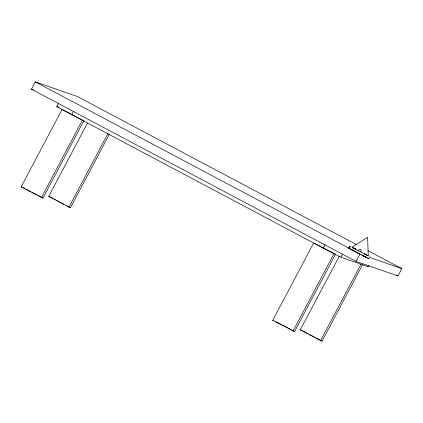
<?xml version="1.0" encoding="UTF-8"?>
<svg xmlns="http://www.w3.org/2000/svg" width="423" height="423" viewBox="0 0 423 423"><rect width="100%" height="100%" fill="white"/><g stroke="black" fill="none" stroke-linecap="round" stroke-linejoin="round"><path stroke-width="0.63" d="M353.681 248.174L351.952 247.228L367.629 237.287L368.227 255.836L360.713 251.971L361.131 250.749L360.951 249.422M357.356 252.822L348.843 248.179L349.81 246.424L350.979 246.657M348.869 248.185L349.71 246.561L348.843 248.179L349.171 248.322M368.047 250.712L401.85 268.642L397.974 275.965L356.076 261.398L31.424 89.211L35.305 81.888L77.203 96.449L356.97 244.838M367.645 266.321L368.385 266.776L340.811 257.205L326.355 249.75L59.622 108.198L56.703 106.533L58.591 103.048M83.87 120.788L42.935 198.096L21.15 186.813L62.081 109.504L83.373 120.613M71.778 114.733L73.623 111.244M41.438 197.578L82.374 120.269M109.25 134.429L70.472 207.667L68.975 207.148L48.682 196.383L87.461 123.146M68.975 207.148L108.061 133.324M272.756 320.264L313.686 242.955L335.471 254.234L294.54 331.542L272.756 320.264L273.75 320.608M323.384 248.179L325.229 244.69M293.044 331.024L333.974 253.715M362.696 264.386L322.072 341.112L320.576 340.594L300.288 329.834L339.373 256.01M340.811 257.205L342.35 254.297M356.076 261.398L359.952 254.075L35.305 81.888M320.576 340.594L360.893 264.449M368.343 266.776L368.962 265.612M353.845 248.264L358.286 250.68L359.397 249.501L360.533 249.152M31.424 89.211L33.888 90.067M56.745 106.538L59.194 107.389M369.194 257.29L401.85 268.642M21.15 186.813L24.386 188.256M48.682 196.383L49.681 196.732M300.288 329.834L301.784 330.352M360.713 251.971L358.286 250.68M353.977 248.201L353.559 247.989L353.85 248.153M357.842 253.039L357.197 252.711L358.054 253.181M352.978 247.719L353.818 248.158M355.574 249.068L354.685 248.602L355.532 249.068M365.541 256.962L365.974 257.189M358.508 253.425L359.629 254.001L358.773 253.53M358.265 253.303L369.184 258.945L367.36 257.903M365.266 256.787L363.96 256.111L365.086 256.724M396.224 275.035L397.974 275.965M50.178 196.906L53.076 198.44M54.239 199.059L55.397 199.672M56.555 200.285L59.453 201.824M60.616 202.437L64.095 204.283M66.993 205.821L70.472 207.667M302.36 330.659L308.161 333.736M309.319 334.35L314.538 337.115M315.695 337.734L322.072 341.112M25.544 188.87L30.763 191.64M31.921 192.254L37.139 195.019M38.297 195.638L42.935 198.096M275.992 321.702L281.205 324.473M282.368 325.086L287.582 327.851M288.745 328.47L294.54 331.542M354.865 248.666L355.701 249.11M361.596 254.799L362.522 255.296M364.24 256.428C359.587 253.869 369.929 259.59 363.442 255.788M364.42 256.491L364.859 256.729M365.705 257.02L366.101 257.232M367.841 255.608L368.227 255.836M369.02 256.201L369.364 256.396M352.83 247.751L355.146 248.983L352.83 247.751M364.309 253.837L366.625 255.074L364.309 253.837M351.751 249.787L354.067 251.019L351.751 249.787"/></g></svg>
